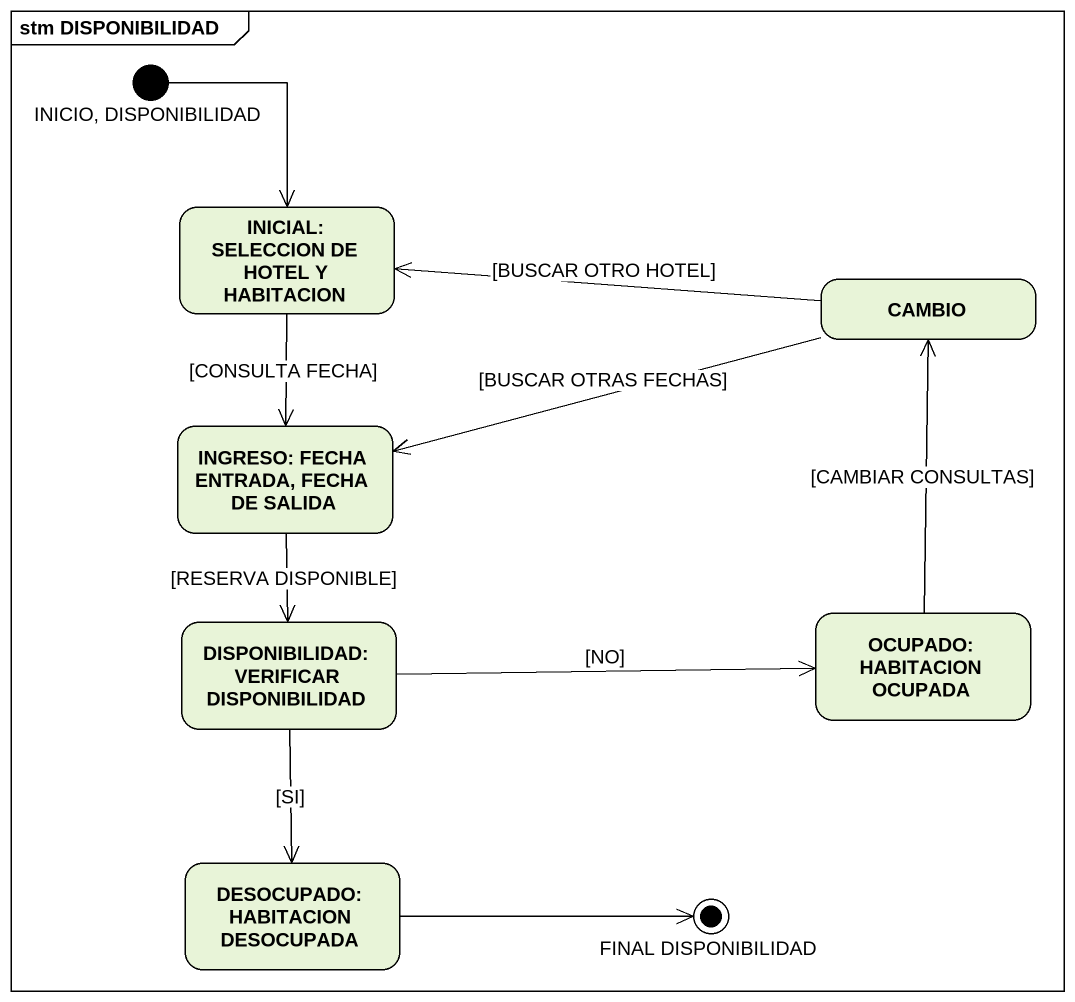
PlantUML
@startuml
mainframe stm DISPONIBILIDAD
hide empty description
state "INICIO, DISPONIBILIDAD" as INICIO_DISPONIBILIDAD <<start>>
state "INICIAL: SELECCION DE HOTEL Y HABITACION" as INICIAL_SELECCION_DE_HOTEL
state CAMBIO
state "INGRESO: FECHA ENTRADA, FECHA DE SALIDA" as INGRESO_FECHA_ENTRADA_FECHA
state "DISPONIBILIDAD: VERIFICAR DISPONIBILIDAD" as DISPONIBILIDAD_VERIFICAR
state "OCUPADO: HABITACION OCUPADA" as OCUPADO_HABITACION_OCUPADA
state "DESOCUPADO: HABITACION DESOCUPADA" as DESOCUPADO_HABITACION
state "FINAL DISPONIBILIDAD" as FINAL_DISPONIBILIDAD <<end>>
INICIO_DISPONIBILIDAD --> INICIAL_SELECCION_DE_HOTEL
INICIAL_SELECCION_DE_HOTEL --> INGRESO_FECHA_ENTRADA_FECHA : [CONSULTA FECHA]
CAMBIO -left-> INICIAL_SELECCION_DE_HOTEL : [BUSCAR OTRO HOTEL]
CAMBIO -left-> INGRESO_FECHA_ENTRADA_FECHA : [BUSCAR OTRAS FECHAS]
INGRESO_FECHA_ENTRADA_FECHA --> DISPONIBILIDAD_VERIFICAR : [RESERVA DISPONIBLE]
DISPONIBILIDAD_VERIFICAR -right-> OCUPADO_HABITACION_OCUPADA : [NO]
DISPONIBILIDAD_VERIFICAR --> DESOCUPADO_HABITACION : [SI]
OCUPADO_HABITACION_OCUPADA -up-> CAMBIO : [CAMBIAR CONSULTAS]
DESOCUPADO_HABITACION -right-> FINAL_DISPONIBILIDAD
@enduml
